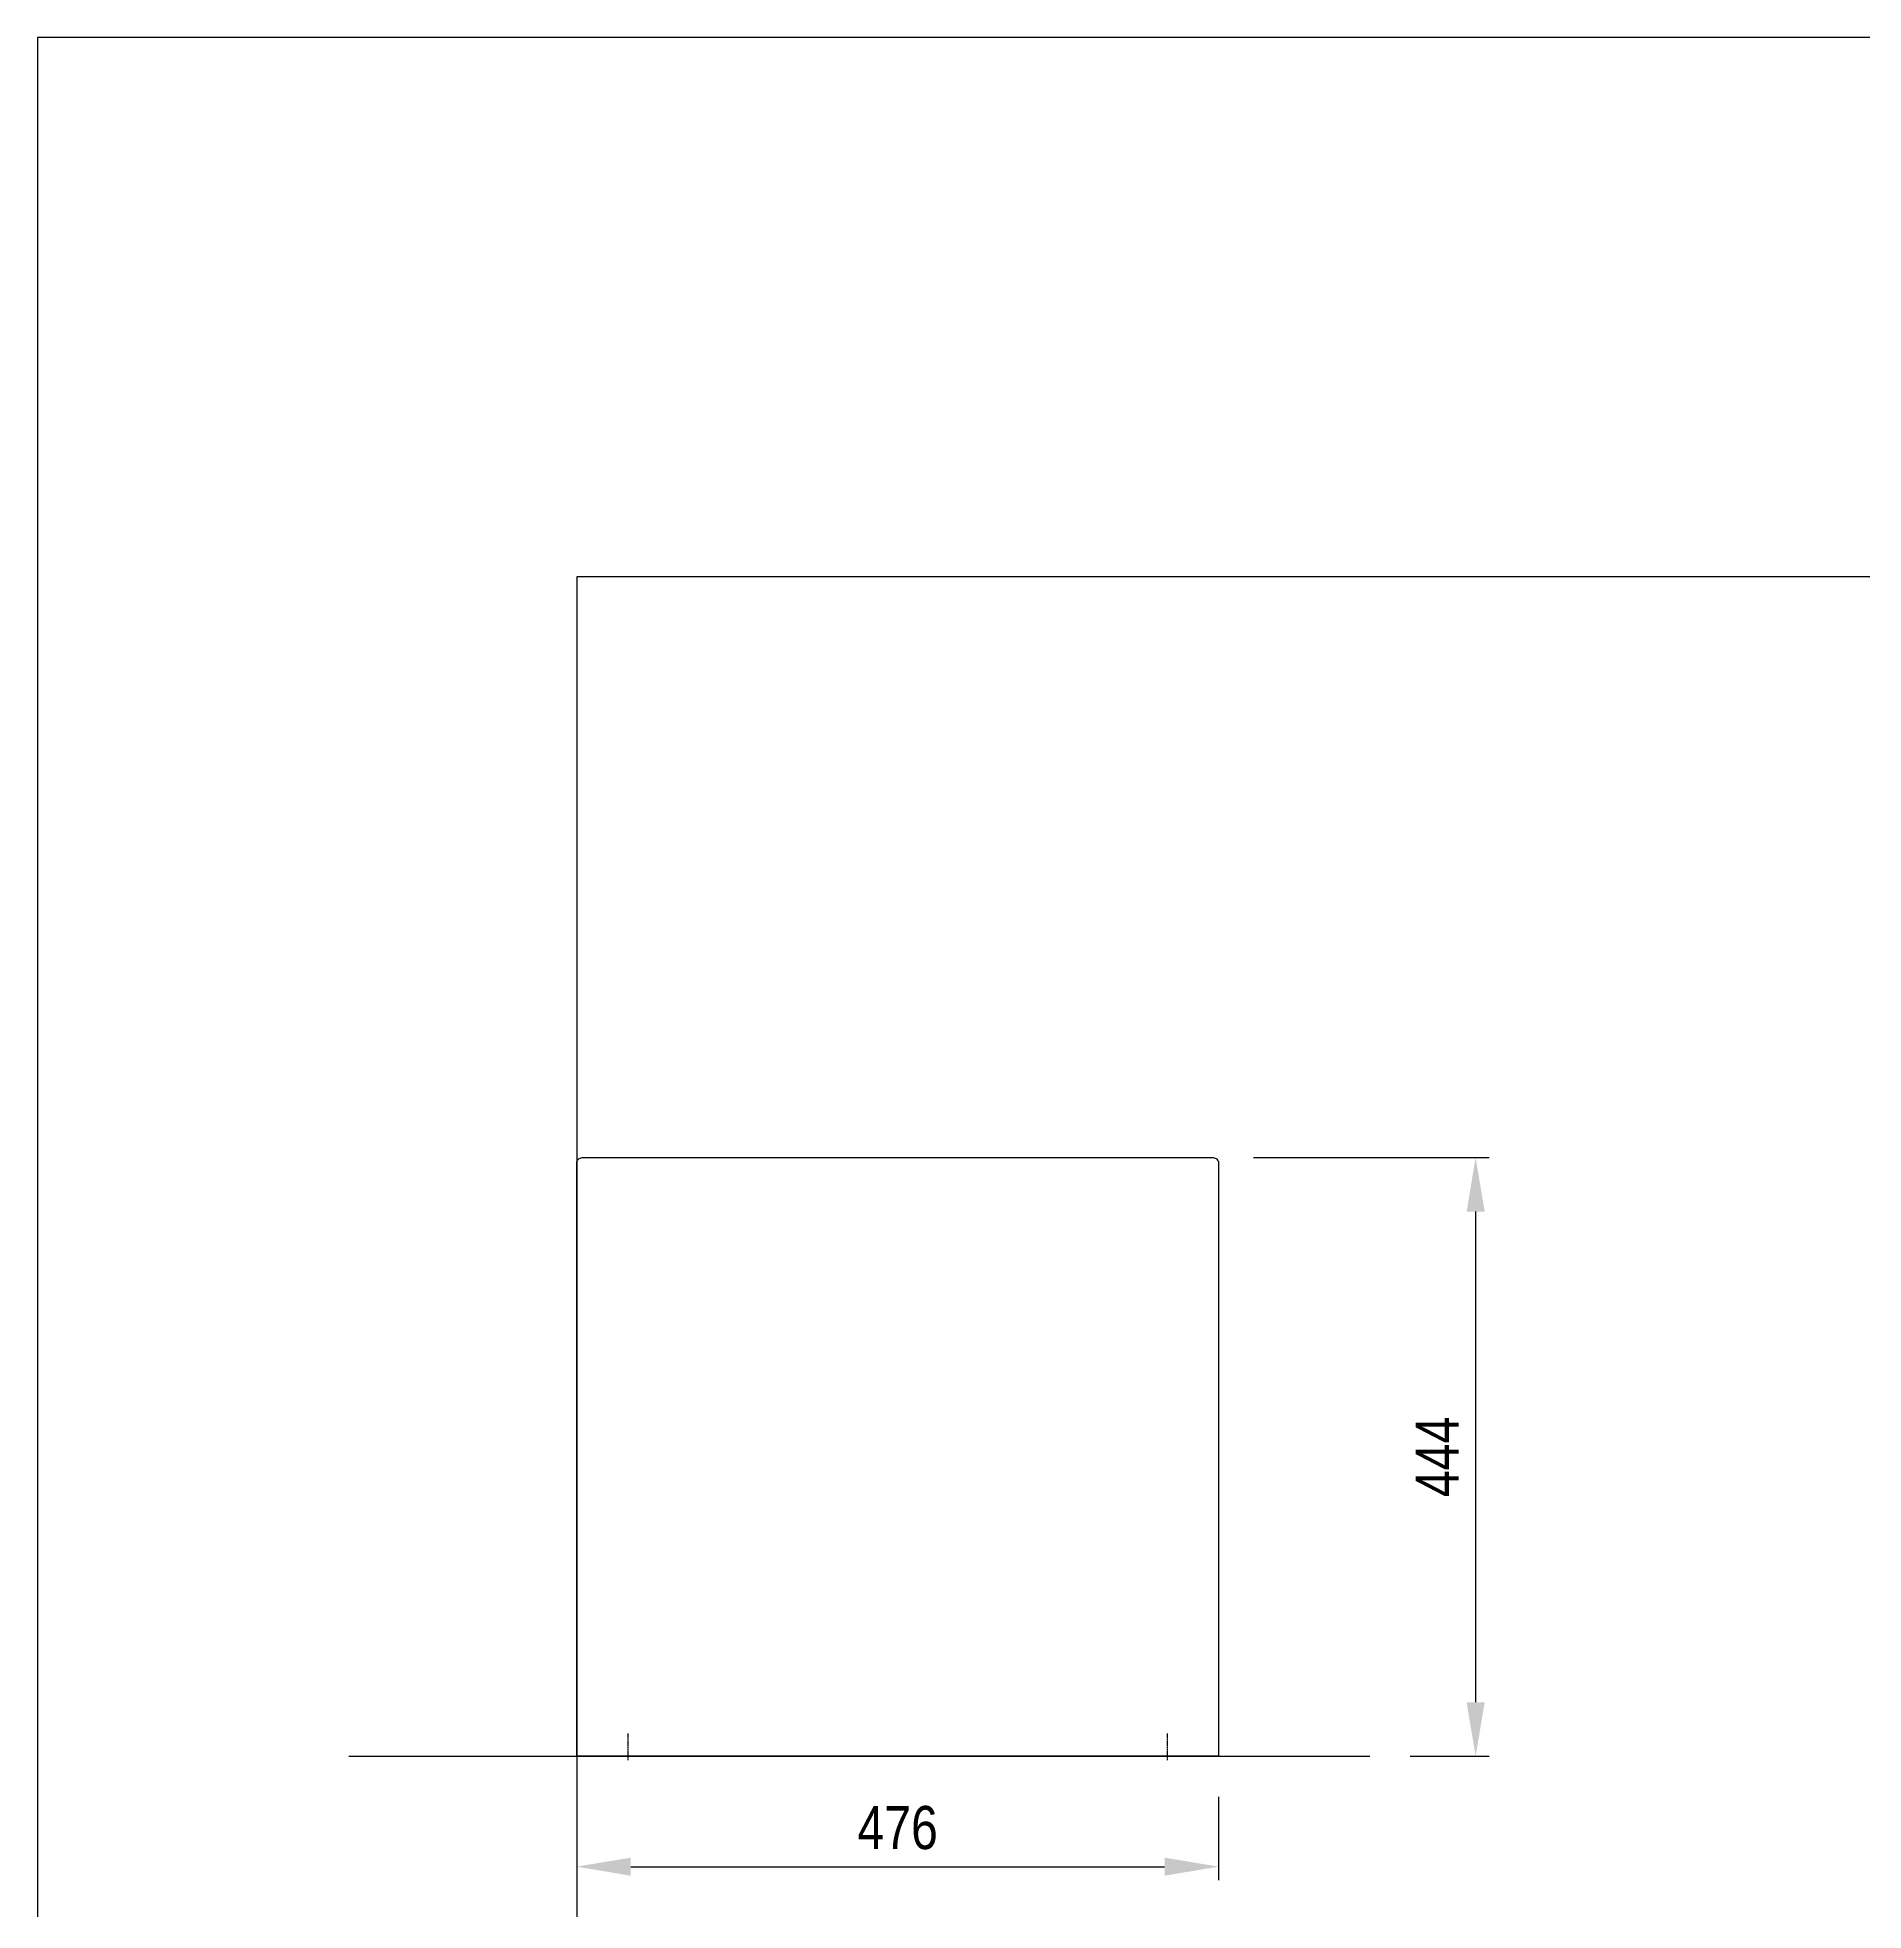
# Model space of a CAD drawing. Header units: millimetres. Extents: x 5064 to 11004, y 3085 to 7285.
# Drawn here: x 5064 to 6419, y 5896 to 7285 of the extents above; entities that cross this region are included whole.
import ezdxf

# ---------------------------------------------------------------- set-up
doc = ezdxf.new("R2010")
doc.units = ezdxf.units.MM
doc.header["$LTSCALE"] = 0.3
doc.linetypes.add('DashDot', pattern=[15, 9, -3, 0, -3])
doc.layers.add('Nekreslit', color=6, linetype='Continuous', plot=False)
doc.styles.add('SEACAD_Arial', font='arial.ttf', dxfattribs={"width": 0.8})
doc.dimstyles.new('ISO-25', dxfattribs={"dimtxt": 1.6, "dimasz": 2, "dimexe": 0.5, "dimexo": 1.5, "dimtad": 1, "dimdec": 0, "dimtxsty": 'SEACAD_Arial', "dimcen": 2, "dimadec": 0, "dimazin": 0, "dimtfac": 1, "dimtdec": 0, "dimtmove": 0, "dimatfit": 3, "dimfxl": 1, "dimarcsym": 0})

# ---------------------------------------------------------------- blocks, each defined once
blk = doc.blocks.new('*D146')
at = {"color": 0, "lineweight": -2, "transparency": 16777216}
for p, q in [((5464.4, 5980.4), (5464.4, 5918.5)), ((5940.4, 5980.4), (5940.4, 5918.5)), ((5504.4, 5928.5), (5900.4, 5928.5))]:
    blk.add_line(p, q, dxfattribs=at)
at = {"color": 0, "transparency": 16777216}
for points in [[(5504.4, 5935.2), (5504.4, 5921.8), (5464.4, 5928.5)], [(5900.4, 5935.2), (5900.4, 5921.8), (5940.4, 5928.5)]]:
    blk.add_solid(points, dxfattribs=at)
at = {"layer": 'Defpoints', "color": 0, "transparency": 16777216}
for p in [(5464.4, 6010.4), (5940.4, 6010.4), (5940.4, 5928.5)]:
    blk.add_point(p, dxfattribs=at)
at = {"color": 0, "transparency": 16777216, "insert": (5702.4, 5957.3), "char_height": 32, "attachment_point": 5, "style": 'SEACAD_Arial'}
blk.add_mtext('476', dxfattribs=at)
blk = doc.blocks.new('*D147')
at = {"color": 0, "lineweight": -2, "transparency": 16777216}
for p, q in [((5966.4, 6454.4), (6141.1, 6454.4)), ((6131.1, 6414.4), (6131.1, 6050.4)), ((6082.5, 6010.4), (6141.1, 6010.4))]:
    blk.add_line(p, q, dxfattribs=at)
at = {"color": 0, "transparency": 16777216}
for points in [[(6124.4, 6414.4), (6137.8, 6414.4), (6131.1, 6454.4)], [(6124.4, 6050.4), (6137.8, 6050.4), (6131.1, 6010.4)]]:
    blk.add_solid(points, dxfattribs=at)
at = {"layer": 'Defpoints', "color": 0, "transparency": 16777216}
for p in [(5936.4, 6454.4), (6052.5, 6010.4), (6131.1, 6010.4)]:
    blk.add_point(p, dxfattribs=at)
at = {"color": 0, "transparency": 16777216, "insert": (6102.6, 6232.4), "char_height": 32, "attachment_point": 5, "rotation": 90, "style": 'SEACAD_Arial'}
blk.add_mtext('444', dxfattribs=at)

msp = doc.modelspace()

# ---------------------------------------------------------------- linework, layer by layer
at = {"color": 0, "linetype": 'DashDot', "ltscale": 0.1}
for p, q in [((5502.4, 6027.4), (5502.4, 6007.4)), ((5902.4, 6027.4), (5902.4, 6007.4))]:
    msp.add_line(p, q, dxfattribs=at)
at = {"color": 7, "linetype": 'Continuous'}
msp.add_line((5295.4, 6010.4), (6052.5, 6010.4), dxfattribs=at)
msp.add_lwpolyline([(5940.4, 6010.4), (5464.4, 6010.4), (5464.4, 6450.4, -0.414214), (5468.4, 6454.4), (5936.4, 6454.4, -0.414214), (5940.4, 6450.4)], format="xyb", close=True)
at = {"layer": 'Nekreslit'}
for points in [[(5064.4, 3085.3), (11004.4, 3085.3), (11004.4, 7285.3), (5064.4, 7285.3)], [(5464.4, 3285.3), (9504.4, 3285.3), (9504.4, 6885.3), (5464.4, 6885.3)]]:
    msp.add_lwpolyline(points, close=True, dxfattribs=at)

# ---------------------------------------------------------------- dimensions: what is measured, and where the dimension line sits
dim = msp.add_linear_dim(base=(6131.1, 6010.4), p1=(5936.4, 6454.4), p2=(6052.5, 6010.4), angle=90, dimstyle='ISO-25')
dim.commit()
dim.dimension.update_dxf_attribs({"geometry": '*D147', "text_midpoint": (6102.6, 6232.4)})
dim = msp.add_linear_dim(base=(5940.4, 5928.5), p1=(5464.4, 6010.4), p2=(5940.4, 6010.4), dimstyle='ISO-25')
dim.commit()
dim.dimension.update_dxf_attribs({"geometry": '*D146', "text_midpoint": (5702.4, 5957.3)})

doc.saveas('drawing.dxf')
